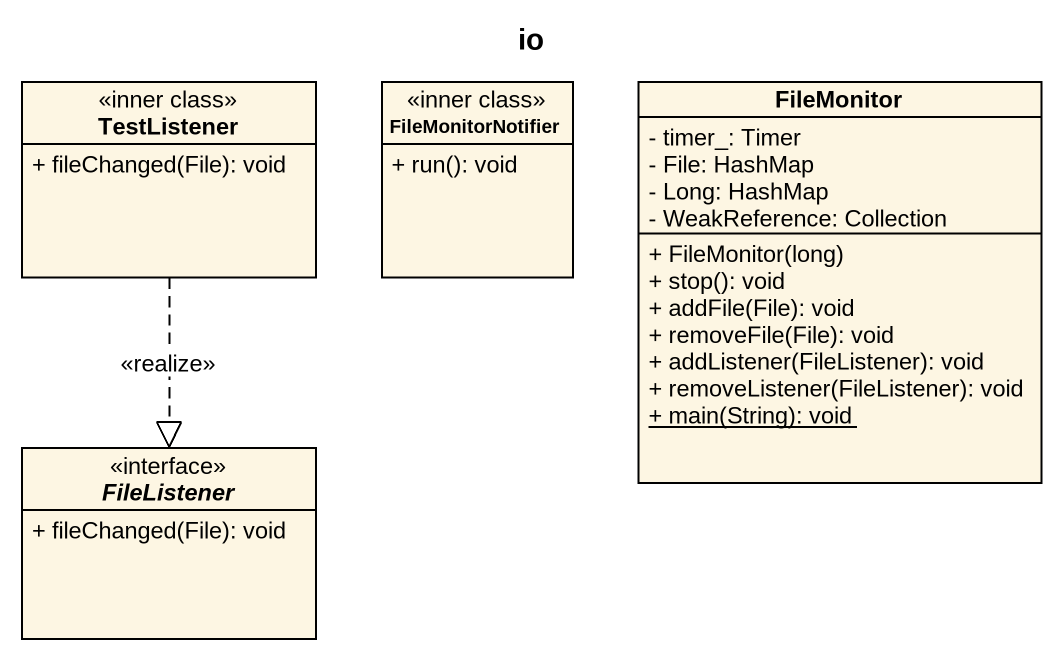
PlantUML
@startuml
title io
hide circle
hide empty members
skinparam classAttributeIconSize 0
class TestListener <<inner class>> {
  + fileChanged(File): void
}
class FileMonitorNotifier <<inner class>> {
  + run(): void
}
class FileMonitor {
  - timer_: Timer
  - File: HashMap
  - Long: HashMap
  - WeakReference: Collection
  + FileMonitor(long)
  + stop(): void
  + addFile(File): void
  + removeFile(File): void
  + addListener(FileListener): void
  + removeListener(FileListener): void
  {static} + main(String): void
}
interface FileListener <<interface>> {
  + fileChanged(File): void
}
TestListener ..|> FileListener : <<realize>>
@enduml
